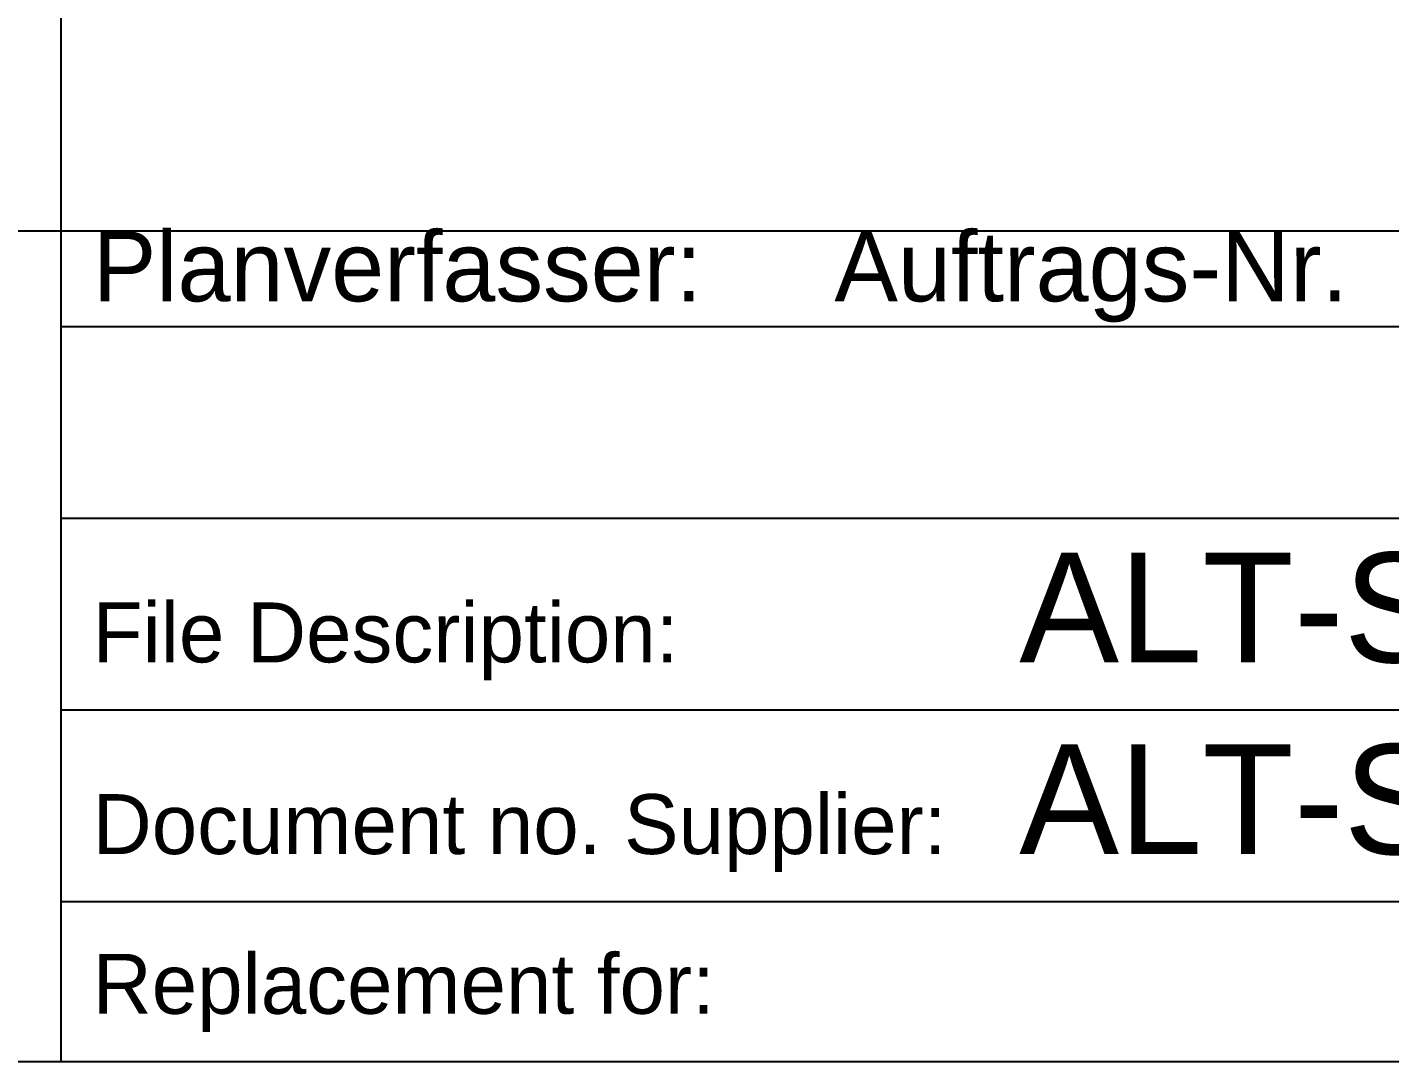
# Model space of a CAD drawing. Extents: x 0 to 594, y 0 to 420.
# Drawn here: x 454.95 to 497.6, y 19 to 51.38 of the extents above; entities that cross this region are included whole.
import ezdxf

# ---------------------------------------------------------------- set-up
doc = ezdxf.new("R2010")
doc.units = 0
doc.styles.add('HTX1', font='O8116901', dxfattribs={"width": 1.02})

msp = doc.modelspace()

# ---------------------------------------------------------------- linework, layer by layer
at = {"layer": 'GT_1', "flags": 128}
for points in [[(456, 120), (456, 19)], [(584, 45), (409, 45)], [(566, 42), (456, 42)], [(566, 36), (456, 36)], [(584, 30), (456, 30)], [(584, 24), (456, 24)], [(584, 19), (409, 19)]]:
    msp.add_lwpolyline(points, dxfattribs=at)

# ---------------------------------------------------------------- texts
at = {"layer": 'GT_1', "style": 'HTX1', "width": 1.02}
for s, height, p in [('Planverfasser:     Auftrags-Nr.  -  Dokumenten-Nr.', 2.1875, (457, 42.8)), ('ALT-SNRTUB-DRW-0002.dwg', 3.4375, (486, 31.5)), ('File Description:', 1.875, (457, 31.5)), ('ALT-SNRTUB-DRW-0002', 3.4375, (486, 25.5)), ('Document no. Supplier:', 1.875, (457, 25.5)), ('Replacement for:', 1.875, (457, 20.5))]:
    msp.add_text(s, height=height, dxfattribs=at).set_placement(p)

doc.saveas('drawing.dxf')
